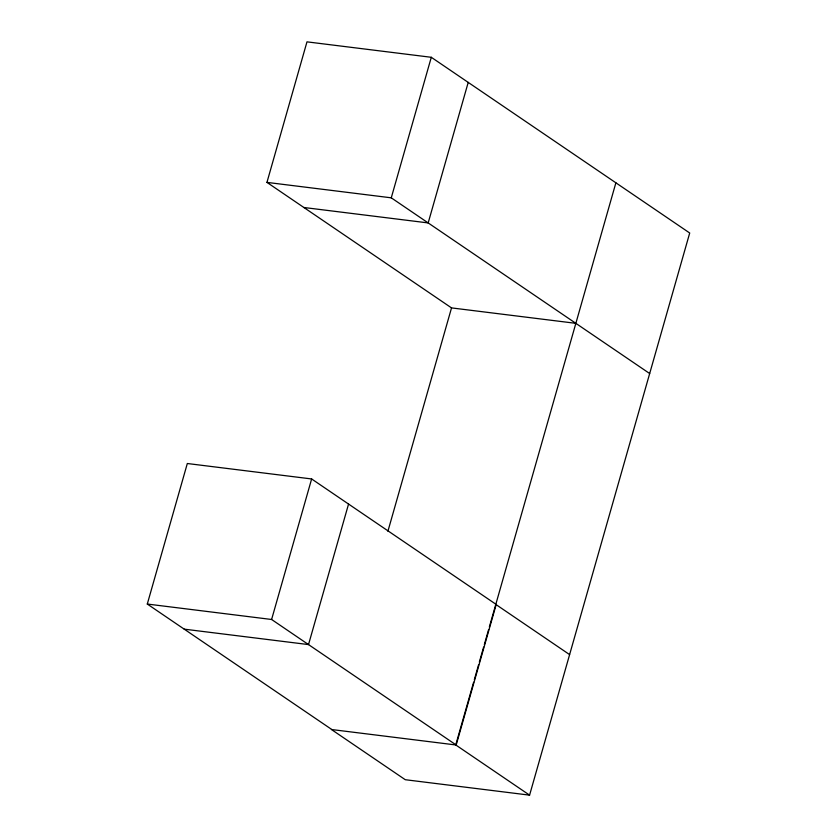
<?xml version="1.0" encoding="UTF-8"?>
<svg xmlns="http://www.w3.org/2000/svg" width="837" height="837" viewBox="0 0 837 837"><rect width="100%" height="100%" fill="white"/><g stroke="black" fill="none" stroke-linecap="round" stroke-linejoin="round"><path stroke-width="1.26" d="M575.846 323.333L451.53 307.901L266.951 182.382L306.98 41.85L431.296 57.293L689.709 233.01L529.58 795.15L405.265 779.707L331.431 729.508L456.186 745.003L496.215 604.46L311.636 478.952L187.321 463.51L147.291 604.042L331.87 729.561M649.679 373.543L391.266 197.825L431.296 57.293M456.186 745.003L271.606 619.485L311.636 478.952M468.218 82.392L428.178 222.924L303.862 207.492M348.558 504.052L308.518 644.584L184.203 629.152M387.908 531.254L451.53 307.901M473.627 682.207L455.746 744.94L529.58 795.15M474.338 679.696L478.628 664.641M479.339 662.13L483.629 647.074M484.341 644.563L488.63 629.508M489.352 626.997L615.886 182.801M266.951 182.382L391.266 197.825M147.291 604.042L271.606 619.485M495.786 604.408L569.62 654.618"/></g></svg>
